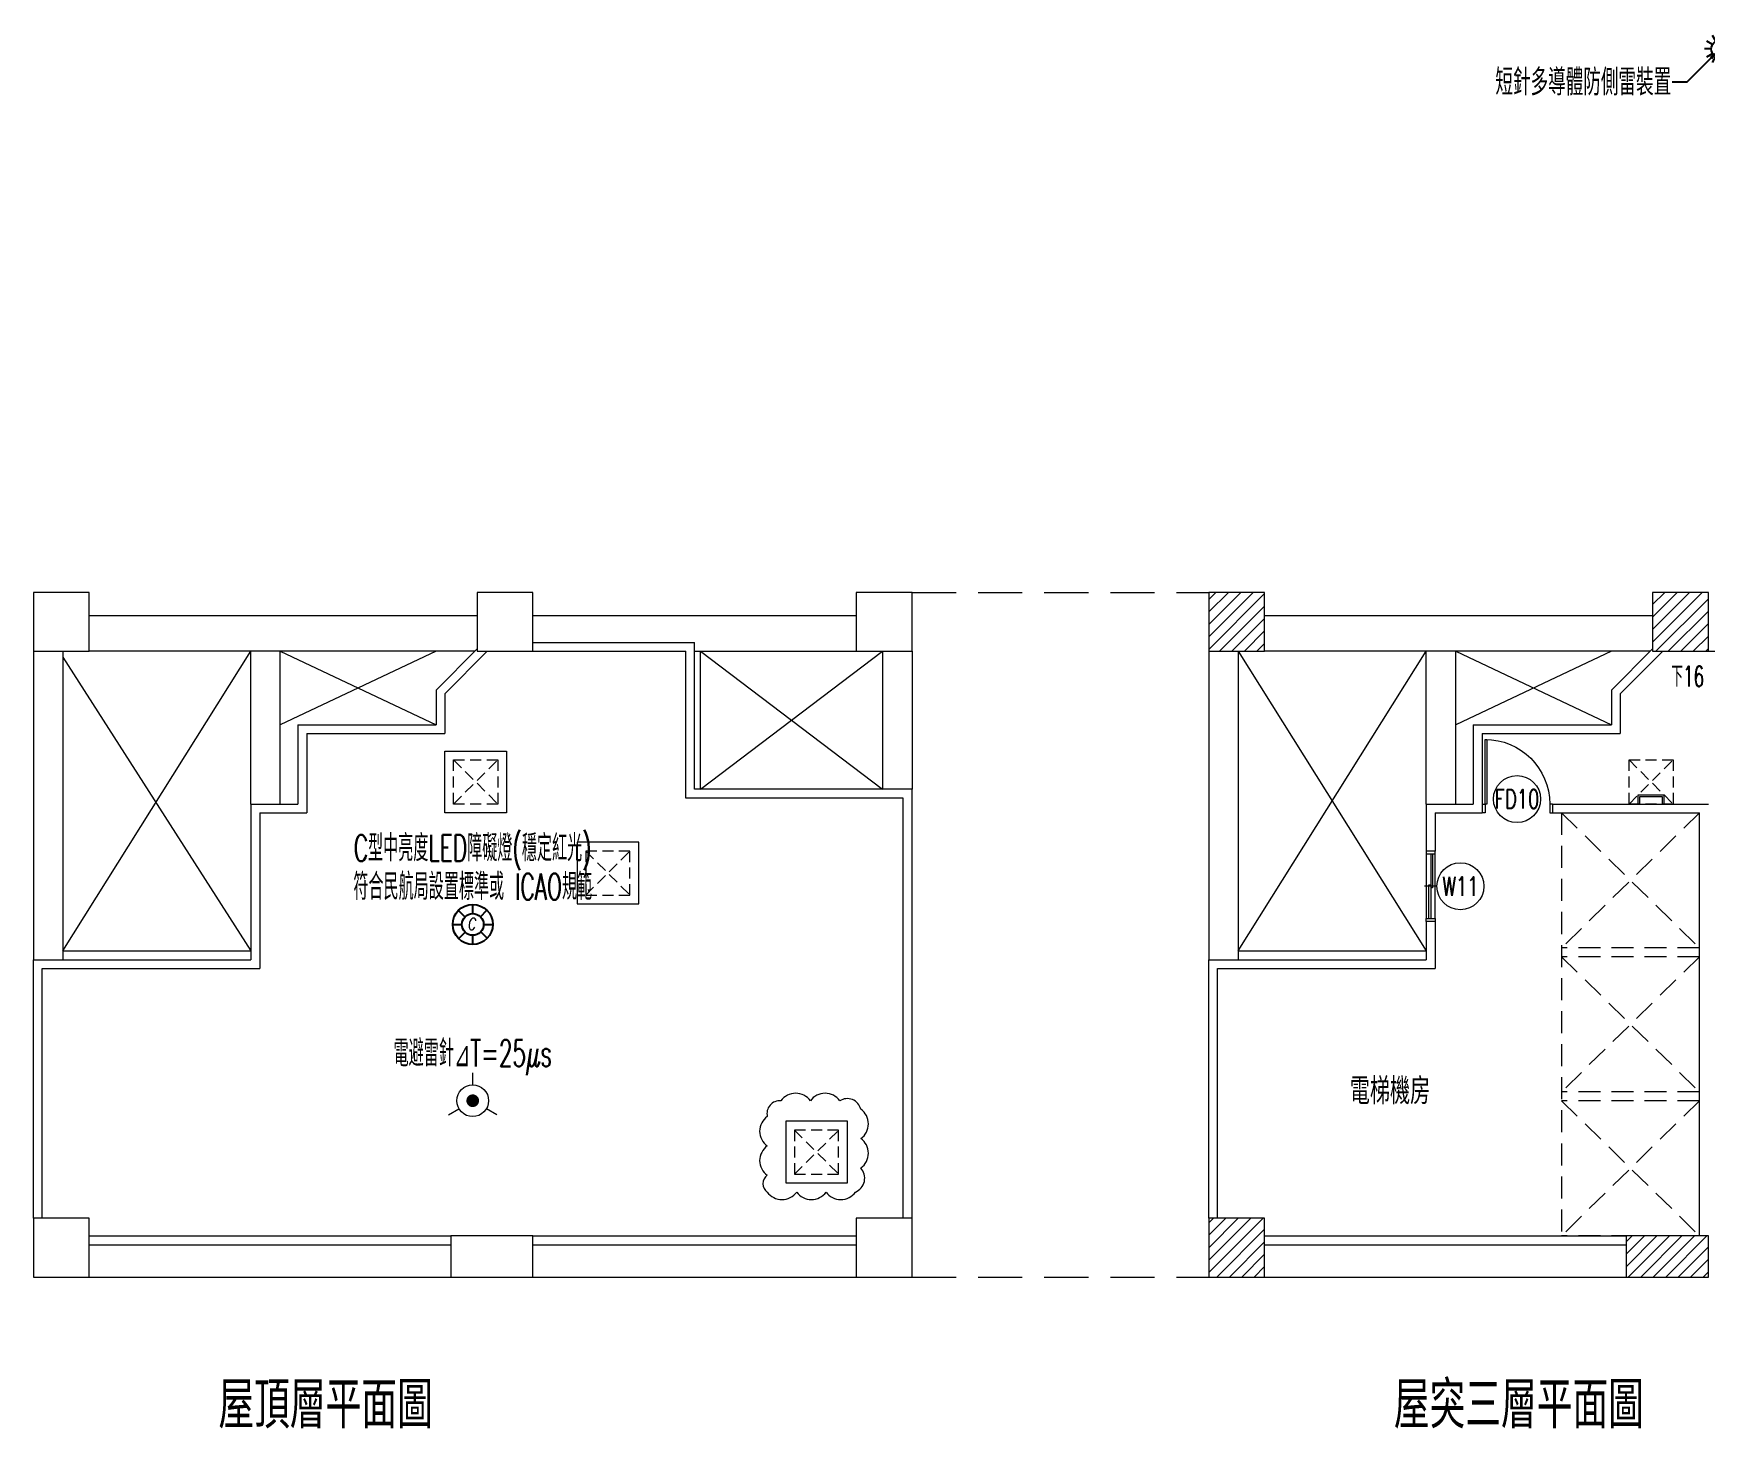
# Model space of a CAD drawing. Header units: centimetres. Extents: x 331046 to 708261, y -22683 to 106617.
# Drawn here: x 656627 to 659470, y 101565 to 103939 of the extents above; entities that cross this region are included whole.
import ezdxf
from ezdxf.enums import TextEntityAlignment as Align

# ---------------------------------------------------------------- set-up
doc = ezdxf.new("R2010")
doc.units = ezdxf.units.CM
doc.header["$LTSCALE"] = 150
doc.linetypes.add('HIDDEN', pattern=[0.375, 0.25, -0.125])
doc.linetypes.add('HIDDEN2', pattern=[0.1875, 0.125, -0.0625])
doc.layers.get('0').update_dxf_attribs({"lineweight": 5})
for name, color, linetype, lineweight in [('0-0.13', 121, 'Continuous', 13), ('BEAM', 9, 'Continuous', 5), ('CHINESE', 4, 'Continuous', 5), ('COL', 1, 'Continuous', 5), ('DIM', 6, 'Continuous', 5), ('FRANCE', 4, 'Continuous', 5), ('HANDRAIL', 3, 'Continuous', 5), ('LIFT', 4, 'Continuous', 5), ('OPEM-TAG(w)', 4, 'Continuous', 5), ('OPEN', 4, 'Continuous', 5), ('OPEN-TAG', 3, 'Continuous', 5), ('OPEN2', 4, 'Continuous', 5), ('SP-PROJ', 4, 'Continuous', 5), ('TEXT', 3, 'Continuous', 5), ('WALL', 2, 'Continuous', 5)]:
    doc.layers.add(name, color=color, linetype=linetype, lineweight=lineweight)
doc.layers.add('1120920_修改', color=222, linetype='Continuous', lineweight=5, plot=False)
for name, color, linetype in [('PDA', 6, 'Continuous'), ('航空障礙燈', 1, 'Continuous'), ('避雷針', 4, 'Continuous')]:
    doc.layers.add(name, color=color, linetype=linetype)
doc.styles.add('C1', font='simplex.shx', dxfattribs={"width": 0.6, "bigfont": 'chin.shx'})
doc.styles.add('R', font='romanc.shx', dxfattribs={"width": 0.8, "bigfont": 'china2.shx'})

# ---------------------------------------------------------------- blocks, each defined once
blk = doc.blocks.new('$PDS001015O099C0DW00008C10')
at = {"color": 0, "linetype": 'Continuous'}
for p, q in [((55.00000000000001, 117.5), (52.00000000000001, 117.5)), ((52.00000000000001, 117.5), (51.99999999999999, 7.5)), ((55, 7.500000000000001), (55.00000000000001, 117.5)), ((-60, 7.5), (-55, 7.5)), ((-55, 7.5), (-55, -7.5)), ((51.99999999999999, 7.5), (54.99999999999999, 7.5)), ((60, 7.5), (55, 7.500000000000001)), ((55, 7.500000000000001), (55, -7.499999999999999)), ((-55, -7.5), (-60, -7.499999999999999)), ((55, -7.499999999999999), (60, -7.499999999999999))]:
    blk.add_line(p, q, dxfattribs=at)
blk.add_arc((54.99999999999999, 7.5), 110, 90, 180, dxfattribs=at)
blk = doc.blocks.new('_LDW002')
blk.add_circle((0, 0), 0.5)
at = {"style": 'C1', "width": 0.7}
blk.add_attdef('DW_NO', text='', height=0.4, dxfattribs=at).set_placement((0, 0), align=Align.MIDDLE)
at = {"linetype": 'Continuous', "style": 'C1', "width": 0.7}
blk.add_attdef('MATERIAL', (0.5500000000000682, -0.5), '', height=0.4, dxfattribs=at)
blk = doc.blocks.new('$PWS002115O099C0DW00008C2')
at = {"color": 0, "linetype": 'Continuous'}
for p, q in [((-60, 7.500000000000007), (-55, 7.500000000000007)), ((-55, 7.500000000000007), (-55, -7.499999999999993)), ((55, 7.500000000000001), (-55, 7.500000000000014)), ((-55, 3.000000000000013), (2.5, 3.000000000000013)), ((55, 0), (-55, 1.35e-14)), ((-2.5, -2.999999999999993), (-2.5, 7.1e-15)), ((-1.9e-15, -10.49999999999999), (-6e-16, 10.50000000000001)), ((2.5, 3.000000000000013), (2.5, 1.33e-14)), ((60, 7.5), (55, 7.500000000000001)), ((55, 7.500000000000001), (55, -7.499999999999999)), ((-55, -7.499999999999993), (-60, -7.499999999999992)), ((-55, -7.499999999999986), (55, -7.499999999999986)), ((55, -3), (-2.5, -2.999999999999993)), ((55, -7.499999999999999), (60, -7.499999999999999))]:
    blk.add_line(p, q, dxfattribs=at)
blk = doc.blocks.new('A$C25F56DC7')
at = {"layer": 'FRANCE', "color": 6, "linetype": 'Continuous'}
for p, q in [((-5.82077e-11, 27.00000000000728), (-5.82077e-11, 47.60843526657118)), ((-41.23011437529931, -23.8042176332674), (-23.38268590217922, -13.49999999998545)), ((41.23011437518289, -23.80421763328923), (23.38268590217922, -13.50000000003638))]:
    blk.add_line(p, q, dxfattribs=at)
at = {"layer": 'FRANCE', "color": 6, "linetype": 'Continuous', "const_width": 10.8}
blk.add_lwpolyline([(-5.399999999965075, 7.276e-12, 1), (5.399999999965075, 7.276e-12, 1)], format="xyb", close=True, dxfattribs=at)
at = {"layer": 'FRANCE', "color": 6, "linetype": 'Continuous'}
blk.add_circle((0, 7.276e-12), 27, dxfattribs=at)
at = {"layer": 'FRANCE', "color": 4, "lineweight": -3, "style": 'C1', "width": 0.6}
blk.add_text('電避雷針⊿T=25μs', height=45, dxfattribs=at).set_placement((-5.82077e-11, 75.88502960505139), align=Align.MIDDLE)
blk = doc.blocks.new('A$C026D2223')
at = {"color": 1, "linetype": 'Continuous', "lineweight": -3, "ltscale": 10}
for p, q in [((0.0080157783813775, 18.4841489888131), (0.0080157783813775, 34.04165790323896)), ((-34.08854062267346, 0), (-18.48414994234918, -0.0053853506906307)), ((-13.16572588094277, 12.97410845188278), (-24.19985654018819, 24.00823911114276)), ((13.00796879461268, 13.13227230648044), (24.0492606285261, 24.17356414042297)), ((18.48413734382484, -0.0222429116256535), (34.08854062267346, 0)), ((-24.00109264138155, -24.20694433016615), (-12.96693721215706, -13.17278890095622)), ((0.0080157783813775, -34.08853968022595), (0.0080157783813775, -18.4841489888131)), ((24.77853865455836, -23.53198358301597), (13.67867638682947, -12.43212131527252))]:
    blk.add_line(p, q, dxfattribs=at)
at = {"color": 1, "linetype": 'Continuous', "lineweight": -3}
blk.add_circle((0, 0), 34.08854062266253, dxfattribs=at)
at = {"color": 1, "linetype": 'Continuous', "lineweight": -3, "ltscale": 10}
blk.add_circle((0, 0), 18.48415072685815, dxfattribs=at)
at = {"color": 1, "linetype": 'Continuous', "lineweight": -3, "ltscale": 10, "style": 'R', "oblique": 10, "width": 0.8}
blk.add_text('C', height=20, dxfattribs=at).set_placement((-9.51288572466001, -9.311351823991572))
at = {"layer": 'FRANCE', "color": 4, "lineweight": -3, "style": 'C1', "width": 0.6}
for s, p in [('C型中亮度LED障礙燈(穩定紅光)', (0, 126.8090864315891)), ('符合民航局設置標準或 ICAO規範', (0, 66.8090864315891))]:
    blk.add_text(s, height=45, dxfattribs=at).set_placement(p, align=Align.MIDDLE)
blk = doc.blocks.new('A$C021C2907')
at = {"layer": 'PDA', "color": 6, "linetype": 'Continuous'}
for p, q in [((-12.99038105677573, 7.499999999972715), (-22.90561909738426, 13.22456535179481)), ((-7.500000000020009, 12.99038105675208), (-13.22456535184574, 22.90561909735698)), ((1.819e-12, 15.00000000000364), (-5.457e-12, 26.44913070364782)), ((13.2245653518421, 22.90561909733151), (7.500000000030923, 12.99038105675754)), ((22.90561909736607, 13.22456535178208), (12.99038105678665, 7.49999999998181)), ((-14.99999999999091, -3.27418e-11), (-26.44913070363509, -3.27418e-11)), ((-22.90561909736971, -13.22456535181664), (-12.99038105676118, -7.499999999992724)), ((-13.22456535182391, -22.90561909737153), (-7.499999999990905, -12.99038105676118)), ((1.819e-12, -26.44913070364782), (1.819e-12, -14.99999999999636)), ((13.22456535182755, -22.9056190973788), (7.500000000001819, -12.99038105676482)), ((22.90561909733697, -13.22456535182937), (12.99038105676482, -7.50000000001819)), ((26.44913070362418, -2.91038e-11), (15.00000000000909, -2.18279e-11))]:
    blk.add_line(p, q, dxfattribs=at)
blk.add_circle((9.0949e-12, 3.638e-12), 15, dxfattribs=at)
blk = doc.blocks.new('A$C537D1E51')
at = {"layer": 'PDA', "color": 6, "linetype": 'Continuous', "const_width": 6}
blk.add_lwpolyline([(-3.000000000001819, -3.638e-12, 1), (2.999999999983629, -3.638e-12, 1)], format="xyb", close=True, dxfattribs=at)
at = {"color": 6, "lineweight": -3}
blk.add_blockref('A$C021C2907', (-9.0949e-12, -3.638e-12), dxfattribs=at)
blk = doc.blocks.new('A$C313D6A8B')
at = {"color": 9, "lineweight": -3}
for q in [(-7.276e-12, 3.638e-12), (-81.56854249493153, -56.5685424949188)]:
    blk.add_line((-56.56854249493153, -56.56854249492062), q, dxfattribs=at)
blk.add_lwpolyline([(-7.276e-12, 3.638e-12, 0, 5.999999999999999, 0), (-15.60117710496706, -15.60117710495615, 5.999999999999999, 5.999999999999999, 0)], format="xyseb", dxfattribs=at)
blk = doc.blocks.new('A$C0BDA394B')
at = {"color": 6, "linetype": 'Continuous', "lineweight": -3}
blk.add_blockref('A$C313D6A8B', (0, 0), dxfattribs=at)
at = {"color": 6, "linetype": 'Continuous', "lineweight": 9}
blk.add_blockref('A$C537D1E51', (0, 0), dxfattribs=at)
at = {"layer": 'FRANCE', "color": 4, "style": 'C1', "width": 0.7}
blk.add_text('短針多導體防側雷裝置', height=45, dxfattribs=at).set_placement((-83.1799527304247, -56.60206707044563), align=Align.MIDDLE_RIGHT)
blk = doc.blocks.new('A$Ca2908e60')
at = {"layer": 'COL'}
h = blk.add_hatch(dxfattribs=at)
h.set_pattern_fill('_USER', scale=15, angle=45, pattern_type=0)
h.set_pattern_definition([(45, (-276062.6037713377, -22705.45647970958), (-10.60660171779821, 10.60660171779821), [])])
h.paths.add_polyline_path([(3400, 260.3708197366577), (3495, 260.3708197366577), (3495, 360.3708197366577), (3400, 360.3708197366577)])
h.paths.add_polyline_path([(2000, 260.3708197366577), (2095, 260.3708197366577), (2095, 360.3708197366577), (2000, 360.3708197366577)])
h.paths.add_polyline_path([(2754.999999999942, 1325.370819736643), (2849.999999999942, 1325.370819736643), (2849.999999999942, 1425.370819736643), (2754.999999999942, 1425.370819736643)])
h.paths.add_polyline_path([(3400, 1325.370819736658), (3495, 1325.370819736658), (3495, 1425.370819736658), (3400, 1425.370819736658)])
h.paths.add_polyline_path([(2000, 1325.370819736658), (2095, 1325.370819736658), (2095, 1425.370819736658), (2000, 1425.370819736658)])
h.paths.add_polyline_path([(2709.999999999942, 260.3708197366577), (2849.999999999942, 260.3708197366577), (2849.999999999942, 330.3708197366577), (2709.999999999942, 330.3708197366577)])
at = {"linetype": 'HIDDEN2'}
for p, q in [((714.9999999999418, 1065.370819736658), (789.9999999999418, 1140.370819736658)), ((714.9999999999418, 1140.370819736658), (789.9999999999418, 1065.370819736658)), ((2714.999999999942, 1065.370819736658), (2789.999999999942, 1140.370819736658)), ((2714.999999999942, 1140.370819736658), (2789.999999999942, 1065.370819736658)), ((940, 985.3708197366577), (1015, 910.3708197366577)), ((940, 910.3708197366577), (1015, 985.3708197366577)), ((1295, 510.370819736665), (1370, 435.370819736665)), ((1295, 435.370819736665), (1370, 510.370819736665))]:
    blk.add_line(p, q, dxfattribs=at)
for points in [[(804.9999999999418, 1050.370819736658), (699.9999999999418, 1050.370819736658), (699.9999999999418, 1155.370819736658), (804.9999999999418, 1155.370819736658)], [(1030, 1000.370819736658), (925, 1000.370819736658), (925, 895.3708197366577), (1030, 895.3708197366577)], [(1385, 525.370819736665), (1280, 525.370819736665), (1280, 420.370819736665), (1385, 420.370819736665)]]:
    blk.add_lwpolyline(points, close=True)
for points in [[(789.9999999999418, 1065.370819736658), (714.9999999999418, 1065.370819736658), (714.9999999999418, 1140.370819736658), (789.9999999999418, 1140.370819736658)], [(2789.999999999942, 1065.370819736658), (2714.999999999942, 1065.370819736658), (2714.999999999942, 1140.370819736658), (2789.999999999942, 1140.370819736658)], [(1015, 985.3708197366577), (940, 985.3708197366577), (940, 910.3708197366577), (1015, 910.3708197366577)], [(1370, 510.370819736665), (1295, 510.370819736665), (1295, 435.370819736665), (1370, 435.370819736665)]]:
    blk.add_lwpolyline(points, close=True, dxfattribs=at)
for points in [[(2774.999999999942, 1065.370819736658), (2774.999999999942, 1080.370819736658), (2729.999999999942, 1080.370819736658), (2729.999999999942, 1065.370819736658)], [(2771.999999999942, 1065.370819736658), (2771.999999999942, 1077.370819736658), (2732.999999999826, 1077.370819736658), (2732.999999999826, 1065.370819736658)]]:
    blk.add_lwpolyline(points)
at = {"layer": '1120920_修改'}
blk.add_lwpolyline([(1248.69992779952, 405.0443110710039, 0.52056705), (1298.700027799525, 405.0443110710039, 0.52056705), (1348.70012779953, 405.0443110710039, 0.52056705), (1398.700227799534, 405.0443110710039, 0.52056705), (1407.798438796308, 445.9462000742133, 0.52056705), (1407.798438796308, 495.946300074218, 0.52056705), (1407.798438796308, 545.9464000742155, 0.52056705), (1371.985448408406, 560.1335096862895, 0.52056705), (1321.985348408402, 560.1335096862895, 0.52056705), (1271.985248408397, 560.1335096862895, 0.52056705), (1248.69992779952, 533.4187302951541, 0.52056705), (1248.69992779952, 483.4186302951493, 0.52056705), (1248.69992779952, 433.4185302951519, 0.52056705)], format="xyb", close=True, dxfattribs=at)
at = {"layer": 'BEAM'}
for p, q in [((754.9999999999418, 1385.370819736651), (95, 1385.370819736665)), ((1400, 1385.370819736636), (849.9999999999418, 1385.370819736643)), ((2754.999999999942, 1385.370819736651), (2095, 1385.370819736665)), ((0, 1325.370819736672), (5.82077e-11, 800.3708197366723)), ((50, 1325.370819736672), (50, 800.3708197366723)), ((751.08116907964, 1325.370819736643), (95, 1325.370819736672)), ((370, 1065.370819736658), (370.0000000001164, 1325.370819736643)), ((420.0000000001164, 1065.370819736658), (420.0000000002328, 1325.370819736651)), ((1125, 1325.370819736651), (1400, 1325.370819736643)), ((1135, 1090.370819736658), (1135.000000000058, 1325.370819736651)), ((1445.000000000058, 1325.370819736658), (1445.000000000058, 1090.370819736658)), ((1495.000000000058, 1325.370819736658), (1495.000000000058, 1090.370819736658)), ((1999.999999999942, 1325.370819736672), (1999.999999999942, 800.3708197366723)), ((2049.999999999942, 1325.370819736672), (2049.999999999884, 800.3708197366723)), ((2751.08116907964, 1325.370819736643), (2095, 1325.370819736672)), ((2369.999999999942, 1065.370819736658), (2370.000000000117, 1325.370819736651)), ((2420.000000000117, 1065.370819736658), (2420.000000000291, 1325.370819736651)), ((50, 815.3708197366432), (370.0000000000582, 815.3708197366432)), ((2050.000000000117, 815.3708197366577), (2370.000000000058, 815.3708197366577)), ((95, 260.3708197366577), (709.9999999999418, 260.3708197366577)), ((849.9999999999418, 260.3708197366577), (1400, 260.3708197366577)), ((2095, 260.3708197366577), (2709.999999999942, 260.3708197366577))]:
    blk.add_line(p, q, dxfattribs=at)
at = {"layer": 'COL'}
for points in [[(2000, 1325.370819736658), (2095, 1325.370819736658), (2095, 1425.370819736658), (2000, 1425.370819736658)], [(2754.999999999942, 1325.370819736643), (2849.999999999942, 1325.370819736643), (2849.999999999942, 1425.370819736643), (2754.999999999942, 1425.370819736643)], [(2000, 260.3708197366577), (2095, 260.3708197366577), (2095, 360.3708197366577), (2000, 360.3708197366577)], [(2709.999999999942, 260.3708197366577), (2849.999999999942, 260.3708197366577), (2849.999999999942, 330.3708197366577), (2709.999999999942, 330.3708197366577)]]:
    blk.add_lwpolyline(points, close=True, dxfattribs=at)
at = {"layer": 'DIM', "linetype": 'HIDDEN', "ltscale": 2}
for p, q in [((1495, 1425.370819736658), (2000, 1425.370819736658)), ((1495, 260.3708197366577), (2000, 260.3708197366577))]:
    blk.add_line(p, q, dxfattribs=at)
at = {"layer": 'HANDRAIL'}
for p, q in [((849.9999999999418, 1340.370819736658), (1125, 1340.370819736651)), ((1125, 1090.370819736665), (1125, 1340.370819736651)), ((685, 1259.28965065704), (754.9999999999418, 1329.28965065696)), ((700, 1253.076447221429), (772.294372515229, 1325.370819736658)), ((849.9999999999418, 1325.370819736658), (1110.000000000058, 1325.370819736658)), ((1110, 1075.370819736658), (1110, 1325.370819736651)), ((685, 1259.28965065704), (685, 1200.370819736658)), ((700, 1253.076447221429), (700, 1185.370819736658)), ((450, 1200.370819736658), (685, 1200.370819736658)), ((450, 1200.370819736658), (450, 1065.370819736658)), ((465, 1185.370819736658), (700, 1185.370819736658)), ((465, 1185.370819736658), (465.0000000000582, 1050.370819736658)), ((1495, 1090.370819736665), (1125, 1090.370819736665)), ((1495, 360.3708197366577), (1495, 1090.370819736665)), ((370.0000000000582, 1065.370819736658), (370.0000000000582, 800.3708197366577)), ((370.0000000000582, 1065.370819736658), (450, 1065.370819736658)), ((1480, 1075.370819736672), (1110, 1075.370819736658)), ((1480, 360.3708197366577), (1480, 1075.370819736672)), ((385.0000000000582, 1050.370819736658), (385.0000000000582, 785.3708197366577)), ((385.0000000000582, 1050.370819736658), (465.0000000000582, 1050.370819736658)), ((0, 360.3708197366577), (0, 800.3708197366577)), ((0, 800.3708197366577), (370.0000000000582, 800.3708197366577)), ((14.99999999994179, 360.3708197366577), (15, 785.3708197366577)), ((15, 785.3708197366577), (385.0000000000582, 785.3708197366577)), ((94.99999999994179, 330.3708197366577), (709.9999999999418, 330.3708197366577)), ((95, 315.3708197366577), (709.9999999999418, 315.3708197366577)), ((849.9999999999418, 330.3708197366577), (1400, 330.3708197366577)), ((849.9999999999418, 315.3708197366577), (1400, 315.3708197366577))]:
    blk.add_line(p, q, dxfattribs=at)
for points in [[(0, 1325.370819736658), (95, 1325.370819736658), (95, 1425.370819736658), (0, 1425.370819736658)], [(754.9999999999418, 1325.370819736643), (849.9999999999418, 1325.370819736643), (849.9999999999418, 1425.370819736643), (754.9999999999418, 1425.370819736643)], [(1400, 1325.370819736658), (1495, 1325.370819736658), (1495, 1425.370819736658), (1400, 1425.370819736658)], [(0, 260.3708197366577), (95, 260.3708197366577), (95, 360.3708197366577), (0, 360.3708197366577)], [(1400, 260.3708197366577), (1495, 260.3708197366577), (1495, 360.3708197366577), (1400, 360.3708197366577)], [(709.9999999999418, 260.3708197366577), (849.9999999999418, 260.3708197366577), (849.9999999999418, 330.3708197366577), (709.9999999999418, 330.3708197366577)]]:
    blk.add_lwpolyline(points, close=True, dxfattribs=at)
at = {"layer": 'LIFT', "linetype": 'HIDDEN'}
for p, q in [((2600.000000000175, 1050.370819736658), (2599.999999999942, 330.3708197366504)), ((2835, 1050.370819736658), (2600, 820.3708197366577)), ((2600, 1050.370819736658), (2835, 820.3708197366577)), ((2835, 820.3708197366577), (2600, 820.3708197366577)), ((2835, 805.3708197366577), (2600, 805.3708197366577)), ((2835, 805.3708197366577), (2600, 575.3708197366577)), ((2600, 805.3708197366577), (2835, 575.3708197366577)), ((2835, 575.3708197366577), (2600, 575.3708197366577)), ((2835, 560.3708197366577), (2600, 560.3708197366577)), ((2835, 560.3708197366577), (2600, 330.3708197366577)), ((2600, 560.3708197366577), (2835, 330.3708197366577)), ((2834.999999999942, 330.3708197366504), (2599.999999999942, 330.3708197366504))]:
    blk.add_line(p, q, dxfattribs=at)
at = {"layer": 'SP-PROJ'}
for p, q in [((50, 815.3708197366432), (370.0000000001164, 1325.370819736643)), ((50, 1315.370819736643), (370.0000000000582, 815.3708197366432)), ((685.0000000000582, 1325.370819736651), (420.000000000291, 1200.370819736658)), ((420.0000000002328, 1325.370819736651), (685, 1200.370819736658)), ((1135.000000000058, 1325.370819736651), (1445.000000000058, 1090.370819736658)), ((1135.000000000117, 1090.370819736665), (1445.000000000058, 1325.370819736658)), ((2049.999999999942, 1325.370819736672), (2370.000000000058, 815.3708197366577)), ((2049.999999999942, 815.3708197366577), (2370.000000000117, 1325.370819736651)), ((2420.000000000291, 1325.370819736651), (2685, 1200.370819736658)), ((2685.000000000058, 1325.370819736651), (2420.000000000349, 1200.370819736658))]:
    blk.add_line(p, q, dxfattribs=at)
at = {"layer": 'WALL'}
for p, q in [((2685, 1259.28965065704), (2754.999999999942, 1329.28965065696)), ((2700, 1253.076447221429), (2772.294372515229, 1325.370819736658)), ((2772.294372515229, 1325.370819736658), (3110.000000000058, 1325.370819736658)), ((2685, 1259.28965065704), (2685, 1200.370819736658)), ((2700, 1253.076447221429), (2700, 1185.370819736658)), ((2450, 1200.370819736658), (2685, 1200.370819736658)), ((2450, 1200.370819736658), (2450, 1065.370819736658)), ((2465, 1185.370819736658), (2700, 1185.370819736658)), ((2465, 1185.370819736658), (2465.000000000058, 1050.370819736658)), ((2370.000000000058, 1065.370819736658), (2370.000000000058, 985.370819736665)), ((2370.000000000058, 1065.370819736658), (2450, 1065.370819736658)), ((2585, 1065.370819736658), (2850, 1065.370819736658)), ((2585, 1065.370819736658), (2585, 1050.370819736658)), ((2385.000000000058, 1050.370819736658), (2385.000000000058, 985.370819736665)), ((2385.000000000058, 1050.370819736658), (2465.000000000058, 1050.370819736658)), ((2585, 1050.370819736658), (2835, 1050.370819736658)), ((2835, 330.3708197366577), (2835, 1050.370819736658)), ((2385.000000000058, 985.3708197366577), (2370.000000000058, 985.3708197366577)), ((2370.000000000058, 865.370819736665), (2370.000000000058, 800.3708197366577)), ((2385.000000000058, 865.3708197366577), (2370.000000000058, 865.3708197366577)), ((2385.000000000058, 865.370819736665), (2385.000000000058, 785.3708197366577)), ((2000, 360.3708197366577), (2000, 800.3708197366577)), ((2000, 800.3708197366577), (2370.000000000058, 800.3708197366577)), ((2014.999999999942, 360.3708197366577), (2015, 785.3708197366577)), ((2015, 785.3708197366577), (2385.000000000058, 785.3708197366577)), ((2095, 330.3708197366286), (2709.999999999942, 330.3708197366577)), ((2095, 315.3708197366359), (2709.999999999942, 315.3708197366577))]:
    blk.add_line(p, q, dxfattribs=at)
at = {"layer": 'OPEM-TAG(w)', "xscale": 80, "yscale": 80, "zscale": 80}
blk.add_blockref('_LDW002', (2428.000000000058, 925.3708197366577), dxfattribs=at).add_auto_attribs({'DW_NO': 'W11'})
at = {"layer": 'OPEN', "yscale": -1, "rotation": 180}
blk.add_blockref('$PDS001015O099C0DW00008C10', (2525, 1057.870819736658), dxfattribs=at)
at = {"layer": 'OPEN-TAG'}
ref = blk.add_blockref('_LDW002', (2524.394281208166, 1073.773707078421), dxfattribs=dict(at, xscale=80, yscale=80, zscale=80, rotation=180))
ref.add_attrib('DW_NO', 'FD10', dxfattribs={"layer": '0', "height": 32.00000000000001, "style": 'C1', "width": 0.7000000000000001}).set_placement((2524.394281208166, 1073.773707078421), align=Align.MIDDLE)
at = {"layer": 'OPEN2', "rotation": 90}
blk.add_blockref('$PWS002115O099C0DW00008C2', (2377.500000000058, 925.3708197366577), dxfattribs=at)
at = {"layer": '航空障礙燈'}
blk.add_blockref('A$C026D2223', (747.5, 860.370819736665), dxfattribs=at)
at = {"layer": '避雷針'}
for name, p in [('A$C0BDA394B', (2870.000000000117, 2350.370819736702)), ('A$C25F56DC7', (747.5, 560.3708197366577))]:
    blk.add_blockref(name, p, dxfattribs=at)
at = {"layer": 'CHINESE', "color": 2, "style": 'C1', "width": 0.8}
for s, p in [('屋頂層平面圖', (314.7472749214503, 2.604986876642215)), ('屋突三層平面圖', (2314.747274921451, 2.604986876642215))]:
    blk.add_text(s, height=80, dxfattribs=at).set_placement(p)
at = {"layer": 'TEXT', "style": 'C1', "width": 0.6}
blk.add_text('下16', height=35, dxfattribs=at).set_placement((2814.78313481441, 1282.87081973676), align=Align.MIDDLE)
at = {"layer": 'TEXT', "style": 'C1', "width": 0.8}
blk.add_text('電梯機房', height=45, dxfattribs=at).set_placement((2308.182334316778, 576.9566871702555), align=Align.MIDDLE_CENTER)

msp = doc.modelspace()

# ---------------------------------------------------------------- block references
at = {"layer": '0-0.13', "lineweight": 13}
msp.add_blockref('A$Ca2908e60', (656626.5934635075, 101562.4466933994), dxfattribs=at)

doc.saveas('drawing.dxf')
